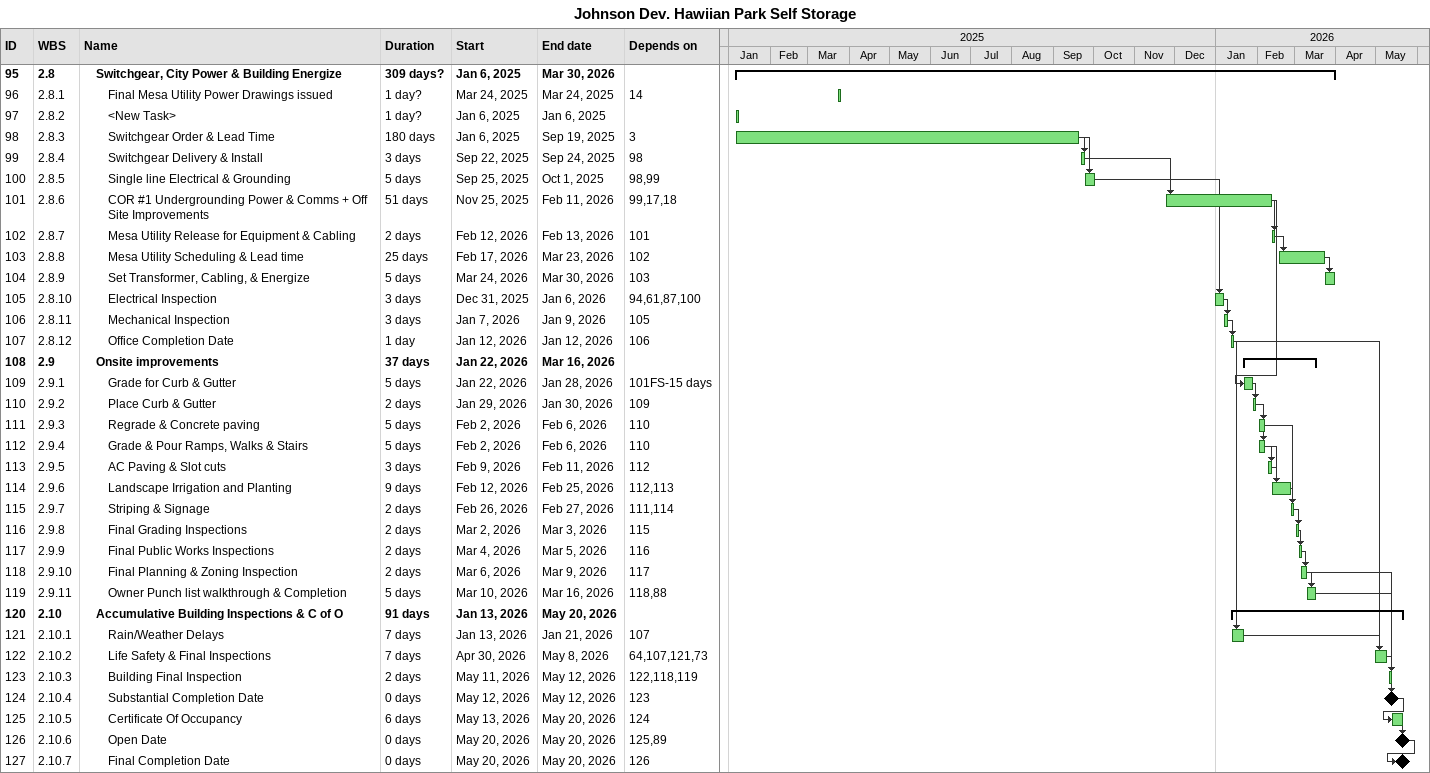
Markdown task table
Johnson Dev. Hawiian Park Self Storage

| ID | WBS | Task | Duration | Start | Finish | Predecessors |
|---|---|---|---|---|---|---|
| 95 | 2.8 | **Switchgear, City Power & Building Energize** | 309d? | 2025-01-06 | 2026-03-30 |  |
| 96 | 2.8.1 | Final Mesa Utility Power Drawings issued | 1d? | 2025-03-24 | 2025-03-24 | 14 |
| 97 | 2.8.2 | <New Task> | 1d? | 2025-01-06 | 2025-01-06 |  |
| 98 | 2.8.3 | Switchgear Order & Lead Time | 180d | 2025-01-06 | 2025-09-19 | 3 |
| 99 | 2.8.4 | Switchgear Delivery & Install | 3d | 2025-09-22 | 2025-09-24 | 98 |
| 100 | 2.8.5 | Single line Electrical & Grounding | 5d | 2025-09-25 | 2025-10-01 | 98, 99 |
| 101 | 2.8.6 | COR #1 Undergrounding Power & Comms + Off Site Improvements | 51d | 2025-11-25 | 2026-02-11 | 99, 17, 18 |
| 102 | 2.8.7 | Mesa Utility Release for Equipment & Cabling | 2d | 2026-02-12 | 2026-02-13 | 101 |
| 103 | 2.8.8 | Mesa Utility Scheduling & Lead time | 25d | 2026-02-17 | 2026-03-23 | 102 |
| 104 | 2.8.9 | Set Transformer, Cabling, & Energize | 5d | 2026-03-24 | 2026-03-30 | 103 |
| 105 | 2.8.10 | Electrical Inspection | 3d | 2025-12-31 | 2026-01-06 | 94, 61, 87, 100 |
| 106 | 2.8.11 | Mechanical Inspection | 3d | 2026-01-07 | 2026-01-09 | 105 |
| 107 | 2.8.12 | Office Completion Date | 1d | 2026-01-12 | 2026-01-12 | 106 |
| 108 | 2.9 | **Onsite improvements** | 37d | 2026-01-22 | 2026-03-16 |  |
| 109 | 2.9.1 | Grade for Curb & Gutter | 5d | 2026-01-22 | 2026-01-28 | 101FS-15d |
| 110 | 2.9.2 | Place Curb & Gutter | 2d | 2026-01-29 | 2026-01-30 | 109 |
| 111 | 2.9.3 | Regrade & Concrete paving | 5d | 2026-02-02 | 2026-02-06 | 110 |
| 112 | 2.9.4 | Grade & Pour Ramps, Walks & Stairs | 5d | 2026-02-02 | 2026-02-06 | 110 |
| 113 | 2.9.5 | AC Paving & Slot cuts | 3d | 2026-02-09 | 2026-02-11 | 112 |
| 114 | 2.9.6 | Landscape Irrigation and Planting | 9d | 2026-02-12 | 2026-02-25 | 112, 113 |
| 115 | 2.9.7 | Striping & Signage | 2d | 2026-02-26 | 2026-02-27 | 111, 114 |
| 116 | 2.9.8 | Final Grading Inspections | 2d | 2026-03-02 | 2026-03-03 | 115 |
| 117 | 2.9.9 | Final Public Works Inspections | 2d | 2026-03-04 | 2026-03-05 | 116 |
| 118 | 2.9.10 | Final Planning & Zoning Inspection | 2d | 2026-03-06 | 2026-03-09 | 117 |
| 119 | 2.9.11 | Owner Punch list walkthrough & Completion | 5d | 2026-03-10 | 2026-03-16 | 118, 88 |
| 120 | 2.10 | **Accumulative Building Inspections & C of O** | 91d | 2026-01-13 | 2026-05-20 |  |
| 121 | 2.10.1 | Rain/Weather Delays | 7d | 2026-01-13 | 2026-01-21 | 107 |
| 122 | 2.10.2 | Life Safety & Final Inspections | 7d | 2026-04-30 | 2026-05-08 | 64, 107, 121, 73 |
| 123 | 2.10.3 | Building Final Inspection | 2d | 2026-05-11 | 2026-05-12 | 122, 118, 119 |
| 124 | 2.10.4 | Substantial Completion Date | 0d | 2026-05-12 | 2026-05-12 | 123 |
| 125 | 2.10.5 | Certificate Of Occupancy | 6d | 2026-05-13 | 2026-05-20 | 124 |
| 126 | 2.10.6 | Open Date | 0d | 2026-05-20 | 2026-05-20 | 125, 89 |
| 127 | 2.10.7 | Final Completion Date | 0d | 2026-05-20 | 2026-05-20 | 126 |
